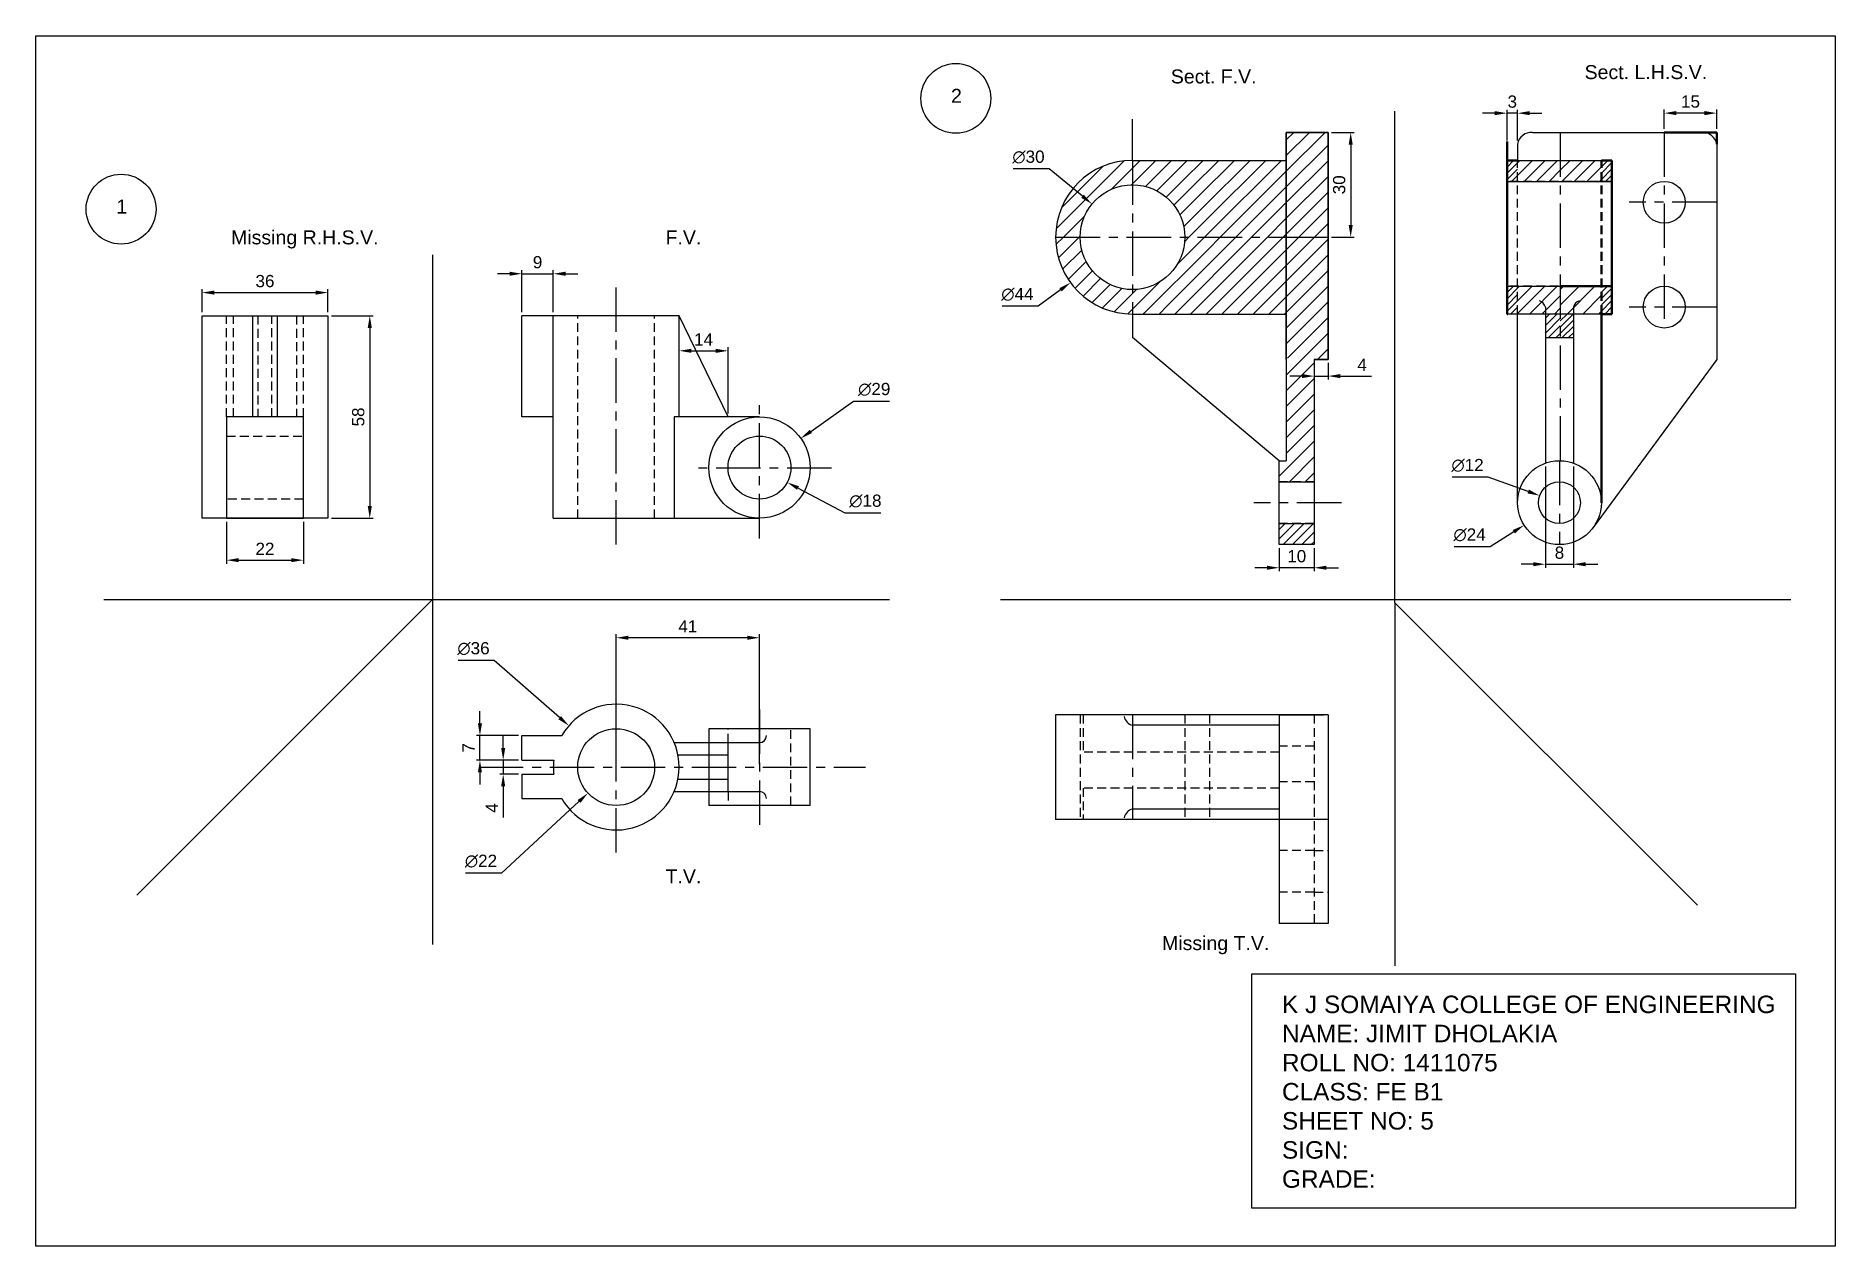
# Model space of a CAD drawing. Header units: millimetres. Extents: x 1404 to 1919, y 1007 to 1354.
import ezdxf

# ---------------------------------------------------------------- set-up
doc = ezdxf.new("R2010")
doc.units = ezdxf.units.MM
doc.header["$LTSCALE"] = 0.4
doc.linetypes.add('CENTER', pattern=[50.8, 31.75, -6.35, 6.35, -6.35])
doc.linetypes.add('HIDDEN', pattern=[9.525, 6.35, -3.175])
for name, color, linetype, lineweight in [('AM_0', 7, 'Continuous', 50), ('AM_5', 3, 'Continuous', 25), ('AM_8', 1, 'Continuous', 25)]:
    doc.layers.add(name, color=color, linetype=linetype, lineweight=lineweight)
doc.styles.get("Standard").update_dxf_attribs({"font": 'ARIAL.TTF'})
doc.dimstyles.new('AM_ISO$0', dxfattribs={"dimtxt": 3.5, "dimasz": 3.5, "dimexe": 1, "dimexo": 1, "dimgap": 1.5, "dimtad": 1, "dimdsep": 46, "dimtxsty": 'Standard', "dimcen": 0, "dimclrd": 256, "dimclre": 256, "dimclrt": 2, "dimadec": 0, "dimazin": 2, "dimtp": 0.1, "dimtm": 0.1, "dimtfac": 0.71, "dimtdec": 3, "dimtmove": 0, "dimatfit": 3, "dimfxl": 1, "dimlwd": -1, "dimlwe": -1, "dimarcsym": 1})
doc.dimstyles.new('AM_ISO$3', dxfattribs={"dimtxt": 3.5, "dimasz": 3.5, "dimexe": 1, "dimexo": 1, "dimgap": 1.5, "dimtad": 1, "dimtoh": 1, "dimdsep": 46, "dimtxsty": 'Standard', "dimcen": 0, "dimclrd": 256, "dimclre": 256, "dimclrt": 2, "dimadec": 0, "dimazin": 2, "dimtp": 0.1, "dimtm": 0.1, "dimtfac": 0.71, "dimtdec": 3, "dimtofl": 0, "dimtmove": 0, "dimatfit": 0, "dimfxl": 1, "dimlwd": -1, "dimlwe": -1, "dimarcsym": 1})
pattern_1 = [(45, (1486.5117, 1043.8935), (-2.245064, 2.245064), [])]
pattern_2 = [(45, (1486.5117, 1043.8935), (-1.796051, 1.796051), [])]
pattern_3 = [(45, (1486.5117, 1043.8935), (-0.8980256, 0.8980256), [])]

# ---------------------------------------------------------------- blocks, each defined once
blk = doc.blocks.new('*D3')
at = {"layer": 'AM_5', "color": 7, "linetype": 'ByBlock', "transparency": 16777216}
for p, q in [((1626.09, 1240.57), (1638.32, 1249.19)), ((1638.32, 1249.19), (1648.64, 1249.19))]:
    blk.add_line(p, q, dxfattribs=at)
at = {"layer": 'AM_5', "color": 7, "transparency": 16777216}
blk.add_solid([(1625.75, 1241.05), (1626.43, 1240.09), (1623.23, 1238.55)], dxfattribs=at)
at = {"layer": 'Defpoints', "color": 0, "transparency": 16777216}
for p in [(1623.23, 1238.55), (1599.53, 1221.84)]:
    blk.add_point(p, dxfattribs=at)
at = {"layer": 'AM_5', "color": 7, "transparency": 16777216, "insert": (1644.23, 1252.58), "char_height": 3.5, "attachment_point": 5}
blk.add_mtext('∅29', dxfattribs=at)
blk = doc.blocks.new('*D4')
at = {"layer": 'AM_5', "color": 7, "linetype": 'ByBlock', "transparency": 16777216}
for p, q in [((1622.42, 1224.33), (1635.78, 1217.23)), ((1635.78, 1217.23), (1646.11, 1217.23))]:
    blk.add_line(p, q, dxfattribs=at)
at = {"layer": 'AM_5', "color": 7, "transparency": 16777216}
blk.add_solid([(1622.69, 1224.84), (1622.15, 1223.81), (1619.33, 1225.97)], dxfattribs=at)
at = {"layer": 'Defpoints', "color": 0, "transparency": 16777216}
for p in [(1603.43, 1234.42), (1619.33, 1225.97)]:
    blk.add_point(p, dxfattribs=at)
at = {"layer": 'AM_5', "color": 7, "transparency": 16777216, "insert": (1641.7, 1220.61), "char_height": 3.5, "attachment_point": 5}
blk.add_mtext('∅18', dxfattribs=at)
blk = doc.blocks.new('*D5')
at = {"layer": 'AM_5', "color": 7, "linetype": 'ByBlock', "transparency": 16777216}
for p, q in [((1535.45, 1174.99), (1525.13, 1174.99)), ((1554.2, 1158.6), (1535.45, 1174.99))]:
    blk.add_line(p, q, dxfattribs=at)
at = {"layer": 'AM_5', "color": 7, "transparency": 16777216}
blk.add_solid([(1554.58, 1159.04), (1553.81, 1158.16), (1556.83, 1156.3)], dxfattribs=at)
at = {"layer": 'Defpoints', "color": 0, "transparency": 16777216}
for p in [(1556.83, 1156.3), (1583.93, 1132.6)]:
    blk.add_point(p, dxfattribs=at)
at = {"layer": 'AM_5', "color": 7, "transparency": 16777216, "insert": (1529.54, 1178.37), "char_height": 3.5, "attachment_point": 5}
blk.add_mtext('∅36', dxfattribs=at)
blk = doc.blocks.new('*D6')
at = {"layer": 'AM_5', "color": 7, "linetype": 'ByBlock', "transparency": 16777216}
for p, q in [((1488.86, 1273.69), (1500.86, 1273.69)), ((1499.86, 1270.19), (1499.86, 1219.19)), ((1488.86, 1215.69), (1500.86, 1215.69))]:
    blk.add_line(p, q, dxfattribs=at)
at = {"layer": 'AM_5', "color": 7, "transparency": 16777216}
for points in [[(1499.27, 1270.19), (1500.44, 1270.19), (1499.86, 1273.69)], [(1499.27, 1219.19), (1500.44, 1219.19), (1499.86, 1215.69)]]:
    blk.add_solid(points, dxfattribs=at)
at = {"layer": 'Defpoints', "color": 0, "transparency": 16777216}
for p in [(1487.86, 1273.69), (1487.86, 1215.69), (1499.86, 1215.69)]:
    blk.add_point(p, dxfattribs=at)
at = {"layer": 'AM_5', "color": 7, "transparency": 16777216, "insert": (1496.57, 1244.69), "char_height": 3.5, "attachment_point": 5, "rotation": 90}
blk.add_mtext('58', dxfattribs=at)
blk = doc.blocks.new('*D7')
at = {"layer": 'AM_5', "color": 7, "linetype": 'ByBlock', "transparency": 16777216}
for p, q in [((1451.86, 1274.69), (1451.86, 1281.3)), ((1455.36, 1280.3), (1484.36, 1280.3)), ((1487.86, 1274.69), (1487.86, 1281.3))]:
    blk.add_line(p, q, dxfattribs=at)
at = {"layer": 'AM_5', "color": 7, "transparency": 16777216}
for points in [[(1455.36, 1280.88), (1455.36, 1279.71), (1451.86, 1280.3)], [(1484.36, 1280.88), (1484.36, 1279.71), (1487.86, 1280.3)]]:
    blk.add_solid(points, dxfattribs=at)
at = {"layer": 'Defpoints', "color": 0, "transparency": 16777216}
for p in [(1487.86, 1280.3), (1451.86, 1273.69), (1487.86, 1273.69)]:
    blk.add_point(p, dxfattribs=at)
at = {"layer": 'AM_5', "color": 7, "transparency": 16777216, "insert": (1469.86, 1283.58), "char_height": 3.5, "attachment_point": 5}
blk.add_mtext('36', dxfattribs=at)
blk = doc.blocks.new('*D8')
at = {"layer": 'AM_5', "color": 7, "linetype": 'ByBlock', "transparency": 16777216}
for p, q in [((1458.86, 1214.69), (1458.86, 1202.69)), ((1480.86, 1214.69), (1480.86, 1202.69)), ((1462.36, 1203.69), (1477.36, 1203.69))]:
    blk.add_line(p, q, dxfattribs=at)
at = {"layer": 'AM_5', "color": 7, "transparency": 16777216}
for points in [[(1462.36, 1204.28), (1462.36, 1203.11), (1458.86, 1203.69)], [(1477.36, 1204.28), (1477.36, 1203.11), (1480.86, 1203.69)]]:
    blk.add_solid(points, dxfattribs=at)
at = {"layer": 'Defpoints', "color": 0, "transparency": 16777216}
for p in [(1458.86, 1215.69), (1480.86, 1215.69), (1480.86, 1203.69)]:
    blk.add_point(p, dxfattribs=at)
at = {"layer": 'AM_5', "color": 7, "transparency": 16777216, "insert": (1469.86, 1206.95), "char_height": 3.5, "attachment_point": 5}
blk.add_mtext('22', dxfattribs=at)
blk = doc.blocks.new('*D9')
at = {"layer": 'AM_5', "color": 7, "linetype": 'ByBlock', "transparency": 16777216}
for p, q in [((1559.73, 1134.6), (1537.58, 1114.12)), ((1537.58, 1114.12), (1527.29, 1114.12))]:
    blk.add_line(p, q, dxfattribs=at)
at = {"layer": 'AM_5', "color": 7, "transparency": 16777216}
blk.add_solid([(1559.34, 1135.03), (1560.13, 1134.18), (1562.3, 1136.98)], dxfattribs=at)
at = {"layer": 'Defpoints', "color": 0, "transparency": 16777216}
for p in [(1578.46, 1151.91), (1562.3, 1136.98)]:
    blk.add_point(p, dxfattribs=at)
at = {"layer": 'AM_5', "color": 7, "transparency": 16777216, "insert": (1531.68, 1117.51), "char_height": 3.5, "attachment_point": 5}
blk.add_mtext('∅22', dxfattribs=at)
blk = doc.blocks.new('*D10')
at = {"layer": 'AM_5', "color": 7, "linetype": 'ByBlock', "transparency": 16777216}
for p, q in [((1539.88, 1285.69), (1536.38, 1285.69)), ((1543.38, 1274.69), (1543.38, 1286.69)), ((1543.38, 1285.69), (1552.38, 1285.69)), ((1552.38, 1274.69), (1552.38, 1286.69)), ((1555.88, 1285.69), (1559.38, 1285.69))]:
    blk.add_line(p, q, dxfattribs=at)
at = {"layer": 'AM_5', "color": 7, "transparency": 16777216}
for points in [[(1539.88, 1286.28), (1539.88, 1285.11), (1543.38, 1285.69)], [(1555.88, 1286.28), (1555.88, 1285.11), (1552.38, 1285.69)]]:
    blk.add_solid(points, dxfattribs=at)
at = {"layer": 'Defpoints', "color": 0, "transparency": 16777216}
for p in [(1552.38, 1285.69), (1543.38, 1273.69), (1552.38, 1273.69)]:
    blk.add_point(p, dxfattribs=at)
at = {"layer": 'AM_5', "color": 7, "transparency": 16777216, "insert": (1547.88, 1288.98), "char_height": 3.5, "attachment_point": 5}
blk.add_mtext('9', dxfattribs=at)
blk = doc.blocks.new('*D11')
at = {"layer": 'AM_5', "color": 7, "linetype": 'ByBlock', "transparency": 16777216}
for p, q in [((1531.38, 1156.95), (1531.38, 1160.45)), ((1542.38, 1153.45), (1530.38, 1153.45)), ((1531.38, 1146.45), (1531.38, 1153.45)), ((1542.38, 1146.45), (1530.38, 1146.45)), ((1531.38, 1142.95), (1531.38, 1139.45))]:
    blk.add_line(p, q, dxfattribs=at)
at = {"layer": 'AM_5', "color": 7, "transparency": 16777216}
for points in [[(1530.8, 1156.95), (1531.96, 1156.95), (1531.38, 1153.45)], [(1530.8, 1142.95), (1531.96, 1142.95), (1531.38, 1146.45)]]:
    blk.add_solid(points, dxfattribs=at)
at = {"layer": 'Defpoints', "color": 0, "transparency": 16777216}
for p in [(1531.38, 1153.45), (1543.38, 1153.45), (1543.38, 1146.45)]:
    blk.add_point(p, dxfattribs=at)
at = {"layer": 'AM_5', "color": 7, "transparency": 16777216, "insert": (1528.13, 1149.95), "char_height": 3.5, "attachment_point": 5, "rotation": 90}
blk.add_mtext('7', dxfattribs=at)
blk = doc.blocks.new('*D12')
at = {"layer": 'AM_5', "color": 7, "linetype": 'ByBlock', "transparency": 16777216}
for p, q in [((1538.04, 1149.95), (1538.04, 1153.45)), ((1542.38, 1146.45), (1537.04, 1146.45)), ((1538.04, 1146.45), (1538.04, 1142.45)), ((1542.38, 1142.45), (1537.04, 1142.45)), ((1538.04, 1138.95), (1538.04, 1130.03))]:
    blk.add_line(p, q, dxfattribs=at)
at = {"layer": 'AM_5', "color": 7, "transparency": 16777216}
for points in [[(1537.45, 1149.95), (1538.62, 1149.95), (1538.04, 1146.45)], [(1537.45, 1138.95), (1538.62, 1138.95), (1538.04, 1142.45)]]:
    blk.add_solid(points, dxfattribs=at)
at = {"layer": 'Defpoints', "color": 0, "transparency": 16777216}
for p in [(1543.38, 1146.45), (1538.04, 1142.45), (1543.38, 1142.45)]:
    blk.add_point(p, dxfattribs=at)
at = {"layer": 'AM_5', "color": 7, "transparency": 16777216, "insert": (1534.79, 1132.74), "char_height": 3.5, "attachment_point": 5, "rotation": 90}
blk.add_mtext('4', dxfattribs=at)
blk = doc.blocks.new('*D13')
at = {"layer": 'AM_5', "color": 7, "linetype": 'ByBlock', "transparency": 16777216}
for p, q in [((1588.38, 1245.69), (1588.38, 1264.63)), ((1591.88, 1263.63), (1598.88, 1263.63)), ((1602.38, 1245.69), (1602.38, 1264.63))]:
    blk.add_line(p, q, dxfattribs=at)
at = {"layer": 'AM_5', "color": 7, "transparency": 16777216}
for points in [[(1591.88, 1264.21), (1591.88, 1263.05), (1588.38, 1263.63)], [(1598.88, 1264.21), (1598.88, 1263.05), (1602.38, 1263.63)]]:
    blk.add_solid(points, dxfattribs=at)
at = {"layer": 'Defpoints', "color": 0, "transparency": 16777216}
for p in [(1602.38, 1263.63), (1588.38, 1244.69), (1602.38, 1244.69)]:
    blk.add_point(p, dxfattribs=at)
at = {"layer": 'AM_5', "color": 7, "transparency": 16777216, "insert": (1595.38, 1266.89), "char_height": 3.5, "attachment_point": 5}
blk.add_mtext('14', dxfattribs=at)
blk = doc.blocks.new('*D14')
at = {"layer": 'AM_5', "color": 7, "linetype": 'ByBlock', "transparency": 16777216}
for p, q in [((1570.38, 1145.28), (1570.38, 1182.48)), ((1607.88, 1181.48), (1573.88, 1181.48)), ((1611.38, 1145.28), (1611.38, 1182.48))]:
    blk.add_line(p, q, dxfattribs=at)
at = {"layer": 'AM_5', "color": 7, "transparency": 16777216}
for points in [[(1573.88, 1182.07), (1573.88, 1180.9), (1570.38, 1181.48)], [(1607.88, 1182.07), (1607.88, 1180.9), (1611.38, 1181.48)]]:
    blk.add_solid(points, dxfattribs=at)
at = {"layer": 'Defpoints', "color": 0, "transparency": 16777216}
for p in [(1570.38, 1181.48), (1570.38, 1144.28), (1611.38, 1144.28)]:
    blk.add_point(p, dxfattribs=at)
at = {"layer": 'AM_5', "color": 7, "transparency": 16777216, "insert": (1590.88, 1184.74), "char_height": 3.5, "attachment_point": 5}
blk.add_mtext('41', dxfattribs=at)
blk = doc.blocks.new('*D28')
at = {"layer": 'AM_5', "color": 7, "linetype": 'ByBlock', "transparency": 16777216}
for p, q in [((1694.28, 1315.72), (1683.97, 1315.72)), ((1703.84, 1307.88), (1694.28, 1315.72))]:
    blk.add_line(p, q, dxfattribs=at)
at = {"layer": 'AM_5', "color": 7, "transparency": 16777216}
blk.add_solid([(1704.21, 1308.33), (1703.47, 1307.43), (1706.54, 1305.66)], dxfattribs=at)
at = {"layer": 'Defpoints', "color": 0, "transparency": 16777216}
for p in [(1706.54, 1305.66), (1729.75, 1286.65)]:
    blk.add_point(p, dxfattribs=at)
at = {"layer": 'AM_5', "color": 7, "transparency": 16777216, "insert": (1688.37, 1319.1), "char_height": 3.5, "attachment_point": 5}
blk.add_mtext('∅30', dxfattribs=at)
blk = doc.blocks.new('*D29')
at = {"layer": 'AM_5', "color": 7, "linetype": 'ByBlock', "transparency": 16777216}
for p, q in [((1697.56, 1281.11), (1691.12, 1276.4)), ((1691.12, 1276.4), (1680.81, 1276.4))]:
    blk.add_line(p, q, dxfattribs=at)
at = {"layer": 'AM_5', "color": 7, "transparency": 16777216}
blk.add_solid([(1697.21, 1281.58), (1697.9, 1280.64), (1700.38, 1283.17)], dxfattribs=at)
at = {"layer": 'Defpoints', "color": 0, "transparency": 16777216}
for p in [(1735.91, 1309.14), (1700.38, 1283.17)]:
    blk.add_point(p, dxfattribs=at)
at = {"layer": 'AM_5', "color": 7, "transparency": 16777216, "insert": (1685.21, 1279.79), "char_height": 3.5, "attachment_point": 5}
blk.add_mtext('∅44', dxfattribs=at)
blk = doc.blocks.new('*D30')
at = {"layer": 'AM_5', "color": 7, "linetype": 'ByBlock', "transparency": 16777216}
for p, q in [((1775.14, 1326.16), (1781.59, 1326.16)), ((1780.59, 1322.66), (1780.59, 1299.66)), ((1775.14, 1296.16), (1781.59, 1296.16))]:
    blk.add_line(p, q, dxfattribs=at)
at = {"layer": 'AM_5', "color": 7, "transparency": 16777216}
for points in [[(1780, 1322.66), (1781.17, 1322.66), (1780.59, 1326.16)], [(1780, 1299.66), (1781.17, 1299.66), (1780.59, 1296.16)]]:
    blk.add_solid(points, dxfattribs=at)
at = {"layer": 'Defpoints', "color": 0, "transparency": 16777216}
for p in [(1774.14, 1326.16), (1774.14, 1296.16), (1780.59, 1296.16)]:
    blk.add_point(p, dxfattribs=at)
at = {"layer": 'AM_5', "color": 7, "transparency": 16777216, "insert": (1777.3, 1311.16), "char_height": 3.5, "attachment_point": 5, "rotation": 90}
blk.add_mtext('30', dxfattribs=at)
blk = doc.blocks.new('*D31')
at = {"layer": 'AM_5', "color": 7, "linetype": 'ByBlock', "transparency": 16777216}
for p, q in [((1766.64, 1256.39), (1763.14, 1256.39)), ((1770.14, 1260.16), (1770.14, 1255.39)), ((1770.14, 1256.39), (1774.14, 1256.39)), ((1774.14, 1260.16), (1774.14, 1255.39)), ((1777.64, 1256.39), (1786.57, 1256.39))]:
    blk.add_line(p, q, dxfattribs=at)
at = {"layer": 'AM_5', "color": 7, "transparency": 16777216}
for points in [[(1766.64, 1256.98), (1766.64, 1255.81), (1770.14, 1256.39)], [(1777.64, 1256.98), (1777.64, 1255.81), (1774.14, 1256.39)]]:
    blk.add_solid(points, dxfattribs=at)
at = {"layer": 'Defpoints', "color": 0, "transparency": 16777216}
for p in [(1770.14, 1261.16), (1770.14, 1256.39), (1774.14, 1261.16)]:
    blk.add_point(p, dxfattribs=at)
at = {"layer": 'AM_5', "color": 7, "transparency": 16777216, "insert": (1783.85, 1259.64), "char_height": 3.5, "attachment_point": 5}
blk.add_mtext('4', dxfattribs=at)
blk = doc.blocks.new('*D32')
at = {"layer": 'AM_5', "color": 7, "linetype": 'ByBlock', "transparency": 16777216}
for p, q in [((1760.14, 1207.16), (1760.14, 1200.52)), ((1770.14, 1207.16), (1770.14, 1200.52)), ((1756.64, 1201.52), (1753.14, 1201.52)), ((1770.14, 1201.52), (1760.14, 1201.52)), ((1773.64, 1201.52), (1777.14, 1201.52))]:
    blk.add_line(p, q, dxfattribs=at)
at = {"layer": 'AM_5', "color": 7, "transparency": 16777216}
for points in [[(1756.64, 1202.11), (1756.64, 1200.94), (1760.14, 1201.52)], [(1773.64, 1202.11), (1773.64, 1200.94), (1770.14, 1201.52)]]:
    blk.add_solid(points, dxfattribs=at)
at = {"layer": 'Defpoints', "color": 0, "transparency": 16777216}
for p in [(1760.14, 1208.16), (1770.14, 1208.16), (1760.14, 1201.52)]:
    blk.add_point(p, dxfattribs=at)
at = {"layer": 'AM_5', "color": 7, "transparency": 16777216, "insert": (1765.14, 1204.81), "char_height": 3.5, "attachment_point": 5}
blk.add_mtext('10', dxfattribs=at)
blk = doc.blocks.new('*D33')
at = {"layer": 'AM_5', "color": 7, "linetype": 'ByBlock', "transparency": 16777216}
for p, q in [((1827.25, 1211.83), (1820.52, 1207.54)), ((1820.52, 1207.54), (1810.21, 1207.54))]:
    blk.add_line(p, q, dxfattribs=at)
at = {"layer": 'AM_5', "color": 7, "transparency": 16777216}
blk.add_solid([(1826.94, 1212.32), (1827.57, 1211.34), (1830.21, 1213.71)], dxfattribs=at)
at = {"layer": 'Defpoints', "color": 0, "transparency": 16777216}
for p in [(1850.45, 1226.6), (1830.21, 1213.71)]:
    blk.add_point(p, dxfattribs=at)
at = {"layer": 'AM_5', "color": 7, "transparency": 16777216, "insert": (1814.61, 1210.93), "char_height": 3.5, "attachment_point": 5}
blk.add_mtext('∅24', dxfattribs=at)
blk = doc.blocks.new('*D34')
at = {"layer": 'AM_5', "color": 7, "linetype": 'ByBlock', "transparency": 16777216}
for p, q in [((1819.92, 1227.44), (1809.64, 1227.44)), ((1831.38, 1223.35), (1819.92, 1227.44))]:
    blk.add_line(p, q, dxfattribs=at)
at = {"layer": 'AM_5', "color": 7, "transparency": 16777216}
blk.add_solid([(1831.58, 1223.9), (1831.18, 1222.8), (1834.68, 1222.17)], dxfattribs=at)
at = {"layer": 'Defpoints', "color": 0, "transparency": 16777216}
for p in [(1834.68, 1222.17), (1845.98, 1218.14)]:
    blk.add_point(p, dxfattribs=at)
at = {"layer": 'AM_5', "color": 7, "transparency": 16777216, "insert": (1814.03, 1230.82), "char_height": 3.5, "attachment_point": 5}
blk.add_mtext('∅12', dxfattribs=at)
blk = doc.blocks.new('*D25')
at = {"layer": 'AM_5', "color": 7, "linetype": 'ByBlock', "transparency": 16777216}
for p, q in [((1821.83, 1331.67), (1818.33, 1331.67)), ((1825.33, 1323.81), (1825.33, 1332.67)), ((1828.33, 1331.67), (1825.33, 1331.67)), ((1828.33, 1323.81), (1828.33, 1332.67)), ((1831.83, 1331.67), (1835.33, 1331.67))]:
    blk.add_line(p, q, dxfattribs=at)
at = {"layer": 'AM_5', "color": 7, "transparency": 16777216}
for points in [[(1821.83, 1332.26), (1821.83, 1331.09), (1825.33, 1331.67)], [(1831.83, 1332.26), (1831.83, 1331.09), (1828.33, 1331.67)]]:
    blk.add_solid(points, dxfattribs=at)
at = {"layer": 'Defpoints', "color": 0, "transparency": 16777216}
for p in [(1825.33, 1331.67), (1825.33, 1322.81), (1828.33, 1322.81)]:
    blk.add_point(p, dxfattribs=at)
at = {"layer": 'AM_5', "color": 7, "transparency": 16777216, "insert": (1826.83, 1334.96), "char_height": 3.5, "attachment_point": 5}
blk.add_mtext('3', dxfattribs=at)
blk = doc.blocks.new('*D27')
at = {"layer": 'AM_5', "color": 7, "linetype": 'ByBlock', "transparency": 16777216}
for p, q in [((1870.33, 1327.16), (1870.33, 1332.69)), ((1881.83, 1331.69), (1873.83, 1331.69)), ((1885.33, 1327.16), (1885.33, 1332.69))]:
    blk.add_line(p, q, dxfattribs=at)
at = {"layer": 'AM_5', "color": 7, "transparency": 16777216}
for points in [[(1873.83, 1332.28), (1873.83, 1331.11), (1870.33, 1331.69)], [(1881.83, 1332.28), (1881.83, 1331.11), (1885.33, 1331.69)]]:
    blk.add_solid(points, dxfattribs=at)
at = {"layer": 'Defpoints', "color": 0, "transparency": 16777216}
for p in [(1870.33, 1331.69), (1870.33, 1326.16), (1885.33, 1326.16)]:
    blk.add_point(p, dxfattribs=at)
at = {"layer": 'AM_5', "color": 7, "transparency": 16777216, "insert": (1877.83, 1334.98), "char_height": 3.5, "attachment_point": 5}
blk.add_mtext('15', dxfattribs=at)
blk = doc.blocks.new('*D35')
at = {"layer": 'AM_5', "color": 7, "linetype": 'ByBlock', "transparency": 16777216}
for p, q in [((1836.33, 1230.47), (1836.33, 1201.53)), ((1844.33, 1230.47), (1844.33, 1201.53)), ((1832.83, 1202.53), (1829.33, 1202.53)), ((1836.33, 1202.53), (1844.33, 1202.53)), ((1847.83, 1202.53), (1851.33, 1202.53))]:
    blk.add_line(p, q, dxfattribs=at)
at = {"layer": 'AM_5', "color": 7, "transparency": 16777216}
for points in [[(1832.83, 1203.12), (1832.83, 1201.95), (1836.33, 1202.53)], [(1847.83, 1203.12), (1847.83, 1201.95), (1844.33, 1202.53)]]:
    blk.add_solid(points, dxfattribs=at)
at = {"layer": 'Defpoints', "color": 0, "transparency": 16777216}
for p in [(1836.33, 1231.47), (1844.33, 1231.47), (1844.33, 1202.53)]:
    blk.add_point(p, dxfattribs=at)
at = {"layer": 'AM_5', "color": 7, "transparency": 16777216, "insert": (1840.33, 1205.82), "char_height": 3.5, "attachment_point": 5}
blk.add_mtext('8', dxfattribs=at)

msp = doc.modelspace()

# ---------------------------------------------------------------- hatches: boundary and pattern name
at = {"layer": 'AM_8'}
h = msp.add_hatch(dxfattribs=at)
h.set_pattern_fill('ANSI31', style=0)
h.set_pattern_definition(pattern_1)
h.paths.add_polyline_path([(1762.144, 1326.155), (1762.144, 1296.155), (1774.144, 1296.155), (1774.144, 1326.155)])
h = msp.add_hatch(dxfattribs=at)
h.set_pattern_fill('ANSI31', style=0)
h.set_pattern_definition(pattern_1)
edge = h.paths.add_edge_path()
edge.add_arc((1718.144, 1296.155), 22, 90, 180)
edge.add_line((1696.144, 1296.155), (1703.144, 1296.155))
edge.add_arc((1718.144, 1296.155), 15, 90, 180, ccw=False)
edge.add_line((1718.144, 1311.155), (1718.144, 1318.155))
h = msp.add_hatch(dxfattribs=at)
h.set_pattern_fill('ANSI31', style=0)
h.set_pattern_definition(pattern_1)
edge = h.paths.add_edge_path()
edge.add_line((1762.144, 1318.155), (1718.144, 1318.155))
edge.add_arc((1718.144, 1296.155), 22, 0, 90, ccw=False)
edge.add_line((1740.144, 1296.155), (1762.144, 1296.155))
edge.add_line((1762.144, 1296.155), (1762.144, 1318.155))
h = msp.add_hatch(dxfattribs=at)
h.set_pattern_fill('ANSI31', style=0)
h.set_pattern_definition(pattern_1)
edge = h.paths.add_edge_path()
edge.add_arc((1718.144, 1296.155), 22, 0, 90)
edge.add_line((1718.144, 1318.155), (1718.144, 1311.155))
edge.add_arc((1718.144, 1296.155), 15, 0, 90, ccw=False)
edge.add_line((1733.144, 1296.155), (1740.144, 1296.155))
h = msp.add_hatch(dxfattribs=at)
h.set_pattern_fill('ANSI31', scale=0.4, style=0)
h.set_pattern_definition(pattern_3)
h.paths.add_polyline_path([(1825.328, 1318.155), (1825.328, 1312.155), (1828.328, 1312.155), (1828.328, 1318.155)])
h = msp.add_hatch(dxfattribs=at)
h.set_pattern_fill('ANSI31', scale=0.8, style=0)
h.set_pattern_definition(pattern_2)
h.paths.add_polyline_path([(1828.328, 1318.155), (1828.328, 1312.155), (1840.556, 1312.155), (1840.556, 1318.155)])
h = msp.add_hatch(dxfattribs=at)
h.set_pattern_fill('ANSI31', scale=0.8, style=0)
h.set_pattern_definition(pattern_2)
h.paths.add_polyline_path([(1852.328, 1318.155), (1840.556, 1318.155), (1840.556, 1312.155), (1852.328, 1312.155)])
h = msp.add_hatch(dxfattribs=at)
h.set_pattern_fill('ANSI31', scale=0.4, style=0)
h.set_pattern_definition(pattern_3)
h.paths.add_polyline_path([(1855.328, 1312.155), (1855.328, 1318.155), (1852.328, 1318.155), (1852.328, 1312.155)])
h = msp.add_hatch(dxfattribs=at)
h.set_pattern_fill('ANSI31', style=0)
h.set_pattern_definition(pattern_1)
edge = h.paths.add_edge_path()
edge.add_arc((1718.144, 1296.155), 22, 180, 270)
edge.add_line((1718.144, 1274.155), (1718.144, 1281.155))
edge.add_arc((1718.144, 1296.155), 15, 180, 270, ccw=False)
edge.add_line((1703.144, 1296.155), (1696.144, 1296.155))
h = msp.add_hatch(dxfattribs=at)
h.set_pattern_fill('ANSI31', style=0)
h.set_pattern_definition(pattern_1)
edge = h.paths.add_edge_path()
edge.add_line((1762.144, 1296.155), (1740.144, 1296.155))
edge.add_arc((1718.144, 1296.155), 22, -90, 0, ccw=False)
edge.add_line((1718.144, 1274.155), (1762.144, 1274.155))
edge.add_line((1762.144, 1274.155), (1762.144, 1296.155))
h = msp.add_hatch(dxfattribs=at)
h.set_pattern_fill('ANSI31', style=0)
h.set_pattern_definition(pattern_1)
edge = h.paths.add_edge_path()
edge.add_arc((1718.144, 1296.155), 15, -90, 0, ccw=False)
edge.add_line((1718.144, 1281.155), (1718.144, 1274.155))
edge.add_arc((1718.144, 1296.155), 22, 270, 360)
edge.add_line((1740.144, 1296.155), (1733.144, 1296.155))
h = msp.add_hatch(dxfattribs=at)
h.set_pattern_fill('ANSI31', style=0)
h.set_pattern_definition(pattern_1)
h.paths.add_polyline_path([(1770.144, 1261.155), (1770.144, 1226.155), (1760.144, 1226.155), (1760.144, 1232.155), (1762.144, 1232.155), (1762.144, 1257.059), (1762.519, 1257.059), (1762.519, 1262.309), (1762.144, 1262.309), (1762.144, 1296.155), (1774.144, 1296.155), (1774.144, 1261.155)])
h = msp.add_hatch(dxfattribs=at)
h.set_pattern_fill('ANSI31', scale=0.4, style=0)
h.set_pattern_definition(pattern_3)
h.paths.add_polyline_path([(1825.328, 1282.155), (1825.328, 1274.155), (1825.556, 1274.155), (1828.328, 1274.155), (1828.328, 1282.155)])
h = msp.add_hatch(dxfattribs=at)
h.set_pattern_fill('ANSI31', scale=0.8, style=0)
h.set_pattern_definition(pattern_2)
h.paths.add_polyline_path([(1836.328, 1274.155), (1840.556, 1274.155), (1840.556, 1282.155), (1828.328, 1282.155), (1828.328, 1274.155)])
h = msp.add_hatch(dxfattribs=at)
h.set_pattern_fill('ANSI31', style=0)
h.set_pattern_definition(pattern_1)
h.paths.add_polyline_path([(1852.328, 1274.155), (1852.295, 1282.155), (1840.556, 1282.155), (1840.556, 1274.155)])
h = msp.add_hatch(dxfattribs=at)
h.set_pattern_fill('ANSI31', scale=0.4, style=0)
h.set_pattern_definition(pattern_3)
h.paths.add_polyline_path([(1852.328, 1282.155), (1852.328, 1274.155), (1855.328, 1274.155), (1855.328, 1282.155)])
h = msp.add_hatch(dxfattribs=at)
h.set_pattern_fill('ANSI31', scale=0.48, style=0)
h.set_pattern_definition([(45, (1486.5117, 1043.8935), (-1.077631, 1.077631), [])])
h.paths.add_polyline_path([(1836.328, 1274.155), (1836.328, 1267.426), (1840.556, 1267.426), (1840.556, 1274.155)])
h = msp.add_hatch(dxfattribs=at)
h.set_pattern_fill('ANSI31', scale=0.4, style=0)
h.set_pattern_definition(pattern_3)
h.paths.add_polyline_path([(1844.328, 1267.426), (1844.328, 1274.155), (1840.556, 1274.155), (1840.556, 1267.426)])
h = msp.add_hatch(dxfattribs=at)
h.set_pattern_fill('ANSI31', scale=0.6, style=0)
h.set_pattern_definition([(45, (1486.5117, 1043.8935), (-1.347038, 1.347038), [])])
h.paths.add_polyline_path([(1760.144, 1208.155), (1770.144, 1208.155), (1770.144, 1214.155), (1760.144, 1214.155)])

# ---------------------------------------------------------------- linework, layer by layer
at = {"linetype": 'CENTER'}
for p, q in [((1718.144, 1318.155), (1718.144, 1329.992)), ((1840.556, 1326.155), (1840.556, 1232.155)), ((1870.328, 1326.155), (1870.328, 1270.155)), ((1718.144, 1318.155), (1718.144, 1274.155)), ((1885.328, 1306.155), (1860.238, 1306.155)), ((1696.144, 1296.155), (1762.144, 1296.155)), ((1762.144, 1296.155), (1774.144, 1296.155)), ((1570.381, 1208.141), (1570.381, 1283.028)), ((1718.144, 1274.155), (1718.144, 1267.426)), ((1885.328, 1276.155), (1860.238, 1276.155)), ((1611.381, 1209.942), (1611.381, 1250.068)), ((1840.328, 1232.155), (1840.328, 1208.155)), ((1632.011, 1230.005), (1593.673, 1230.005)), ((1777.912, 1220.155), (1752.908, 1220.155)), ((1570.381, 1119.988), (1570.381, 1169.484)), ((1611.381, 1160.92), (1611.381, 1127.645)), ((1696.144, 1159.448), (1696.144, 1129.467)), ((1718.144, 1159.448), (1718.144, 1129.467)), ((1760.144, 1159.448), (1774.144, 1159.448)), ((1774.144, 1159.448), (1774.144, 1099.66)), ((1531.095, 1144.447), (1641.744, 1144.447))]:
    msp.add_line(p, q, dxfattribs=at)
at = {"color": 6}
for p, q in [((1793.257, 1191.519), (1793.257, 1332.284)), ((1517.802, 1291.153), (1517.802, 1093.625)), ((1423.708, 1192.393), (1648.571, 1192.393)), ((1517.802, 1192.393), (1433.167, 1107.758)), ((1680.331, 1192.393), (1906.512, 1192.393)), ((1793.257, 1191.519), (1793.257, 1087.555)), ((1793.257, 1191.519), (1879.829, 1104.947))]:
    msp.add_line(p, q, dxfattribs=at)
for p, q in [((1774.144, 1326.155), (1762.144, 1326.155)), ((1762.144, 1326.155), (1762.144, 1296.155)), ((1762.144, 1326.155), (1774.144, 1326.155)), ((1762.144, 1261.155), (1762.144, 1326.155)), ((1774.144, 1261.155), (1774.144, 1326.155)), ((1774.144, 1326.155), (1774.144, 1261.155)), ((1832.598, 1326.155), (1855.328, 1326.155)), ((1855.328, 1326.155), (1881.393, 1326.155)), ((1718.144, 1318.155), (1762.144, 1318.155)), ((1825.556, 1318.155), (1855.328, 1318.155)), ((1828.328, 1322.806), (1828.328, 1319.29)), ((1828.328, 1319.277), (1828.328, 1318.155)), ((1885.328, 1322.793), (1885.328, 1261.155)), ((1885.328, 1322.793), (1885.328, 1306.155)), ((1825.328, 1312.155), (1855.328, 1312.155)), ((1762.144, 1296.155), (1762.144, 1261.155)), ((1825.328, 1282.155), (1855.328, 1282.155)), ((1451.856, 1273.694), (1487.856, 1273.694)), ((1451.856, 1215.694), (1451.856, 1273.694)), ((1460.856, 1273.694), (1467.856, 1273.694)), ((1466.356, 1244.694), (1466.356, 1273.694)), ((1471.856, 1273.694), (1478.856, 1273.694)), ((1473.356, 1273.694), (1473.356, 1244.694)), ((1487.856, 1273.694), (1487.856, 1215.694)), ((1552.381, 1273.694), (1543.381, 1273.694)), ((1543.381, 1244.694), (1543.381, 1273.694)), ((1552.381, 1244.694), (1552.381, 1273.694)), ((1588.381, 1273.694), (1552.381, 1273.694)), ((1588.381, 1244.694), (1588.381, 1273.694)), ((1602.381, 1244.694), (1588.381, 1273.694)), ((1718.144, 1274.155), (1762.144, 1274.155)), ((1836.328, 1274.155), (1825.556, 1274.155)), ((1828.328, 1220.155), (1828.328, 1274.155)), ((1836.328, 1276.155), (1836.328, 1231.386)), ((1844.328, 1274.155), (1836.328, 1274.155)), ((1844.328, 1276.155), (1844.328, 1231.386)), ((1855.328, 1274.155), (1844.328, 1274.155)), ((1760.144, 1232.155), (1718.144, 1267.426)), ((1836.328, 1267.426), (1844.328, 1267.426)), ((1762.144, 1261.155), (1762.144, 1232.155)), ((1770.144, 1261.155), (1774.144, 1261.155)), ((1774.144, 1261.155), (1770.144, 1261.155)), ((1770.144, 1261.155), (1770.144, 1208.155)), ((1774.144, 1261.155), (1770.144, 1261.155)), ((1885.328, 1261.155), (1850, 1213.052)), ((1480.856, 1244.694), (1458.856, 1244.694)), ((1458.856, 1244.694), (1458.856, 1215.694)), ((1480.856, 1215.694), (1480.856, 1244.694)), ((1552.381, 1244.694), (1543.381, 1244.694)), ((1552.381, 1215.694), (1552.381, 1244.694)), ((1611.381, 1244.694), (1586.964, 1244.694)), ((1586.964, 1244.694), (1586.964, 1215.694)), ((1760.144, 1208.155), (1760.144, 1232.155)), ((1760.144, 1232.155), (1762.144, 1232.155)), ((1760.144, 1226.155), (1770.144, 1226.155)), ((1487.856, 1215.694), (1451.856, 1215.694)), ((1458.856, 1215.694), (1480.856, 1215.694)), ((1552.381, 1215.694), (1588.381, 1215.694)), ((1588.381, 1215.694), (1611.381, 1215.694)), ((1760.144, 1214.155), (1770.144, 1214.155)), ((1770.144, 1208.155), (1760.144, 1208.155)), ((1774.144, 1159.448), (1696.144, 1159.448)), ((1696.144, 1159.448), (1696.144, 1129.467)), ((1760.144, 1159.448), (1760.144, 1099.66)), ((1774.144, 1159.448), (1774.144, 1099.66)), ((1543.381, 1146.447), (1543.381, 1153.447)), ((1543.381, 1153.447), (1554.793, 1153.447)), ((1625.881, 1155.447), (1596.881, 1155.447)), ((1596.881, 1155.447), (1596.881, 1133.447)), ((1625.881, 1133.447), (1625.881, 1155.447)), ((1760.144, 1156.448), (1718.144, 1156.448)), ((1586.964, 1151.447), (1611.381, 1151.447)), ((1602.381, 1137.447), (1602.381, 1151.447)), ((1543.381, 1146.447), (1552.493, 1146.447)), ((1588.038, 1147.947), (1602.381, 1147.947)), ((1543.381, 1142.447), (1543.381, 1135.447)), ((1543.381, 1142.447), (1552.493, 1142.447)), ((1588.038, 1140.947), (1602.381, 1140.947)), ((1543.381, 1135.447), (1554.793, 1135.447)), ((1586.964, 1137.447), (1611.381, 1137.447)), ((1625.881, 1133.447), (1596.881, 1133.447)), ((1774.144, 1129.467), (1696.144, 1129.467)), ((1760.144, 1132.437), (1718.144, 1132.437)), ((1774.144, 1099.66), (1760.144, 1099.66))]:
    msp.add_line(p, q)
at = {"linetype": 'HIDDEN'}
for p, q in [((1832.598, 1326.155), (1881.393, 1326.155)), ((1832.598, 1326.155), (1881.393, 1326.155)), ((1828.328, 1274.155), (1828.328, 1318.155)), ((1855.328, 1312.155), (1825.556, 1312.155)), ((1855.328, 1282.155), (1825.556, 1282.155)), ((1458.856, 1244.694), (1458.856, 1273.694)), ((1460.856, 1244.694), (1460.856, 1273.694)), ((1467.856, 1273.694), (1467.856, 1244.694)), ((1471.856, 1244.694), (1471.856, 1273.694)), ((1478.856, 1273.694), (1478.856, 1244.694)), ((1480.856, 1244.694), (1480.856, 1273.694)), ((1559.381, 1215.694), (1559.381, 1273.694)), ((1581.381, 1215.694), (1581.381, 1273.694)), ((1836.328, 1267.426), (1844.328, 1267.426)), ((1467.856, 1244.694), (1460.856, 1244.694)), ((1478.856, 1244.694), (1471.856, 1244.694)), ((1458.856, 1239.194), (1480.856, 1239.194)), ((1770.144, 1226.155), (1760.144, 1226.155)), ((1480.856, 1221.194), (1458.856, 1221.194)), ((1770.144, 1214.155), (1760.144, 1214.155)), ((1703.144, 1159.448), (1703.144, 1129.467)), ((1703.996, 1159.448), (1703.996, 1148.675)), ((1733.144, 1159.448), (1733.144, 1129.467)), ((1740.144, 1159.448), (1740.144, 1129.467)), ((1770.144, 1159.448), (1770.144, 1099.66)), ((1602.381, 1151.447), (1602.381, 1155.447)), ((1620.381, 1133.447), (1620.381, 1155.447)), ((1760.144, 1148.675), (1703.996, 1148.675)), ((1770.144, 1150.448), (1760.144, 1150.448)), ((1760.144, 1138.448), (1703.996, 1138.448)), ((1703.996, 1138.448), (1703.996, 1129.467)), ((1770.144, 1140.22), (1760.144, 1140.22)), ((1602.381, 1137.447), (1602.381, 1133.447)), ((1770.144, 1120.525), (1760.144, 1120.525)), ((1770.144, 1120.525), (1774.144, 1120.525)), ((1770.144, 1108.602), (1760.144, 1108.602)), ((1770.144, 1108.602), (1774.144, 1108.602))]:
    msp.add_line(p, q, dxfattribs=at)
for points in [[(1404.325, 1353.775), (1919.198, 1353.775), (1919.198, 1007.323), (1404.325, 1007.323)], [(1752.324, 1085.264), (1907.904, 1085.264), (1907.904, 1018.199), (1752.324, 1018.199)]]:
    msp.add_lwpolyline(points, close=True)
for centre, radius in [((1667.569, 1335.902), 10), ((1428.683, 1304.2), 10), ((1718.144, 1296.155), 15), ((1870.328, 1306.155), 6), ((1870.328, 1276.155), 6), ((1611.381, 1230.194), 14.5), ((1611.381, 1230.194), 9), ((1840.328, 1220.155), 12), ((1840.328, 1220.155), 6), ((1570.381, 1144.447), 11)]:
    msp.add_circle(centre, radius)
for centre, radius, start, end in [((1832.273, 1322.173), 3.995, 85.32754, 170.88547), ((1881.383, 1322.16), 3.995, 9.11453, 90.13523), ((1718.144, 1296.155), 22, 90, 270), ((1833.695, 1275.387), 2.743, 16.26954, 69.37749), ((1846.961, 1275.387), 2.743, 110.62251, 163.73046), ((1570.381, 1144.447), 18, 210, 150), ((1718.81, 1159.433), 3.059, 189.03992, 257.43432), ((1611.381, 1153.447), 2, 270, 0), ((1570.381, 1144.447), 18, 173.62063, 186.37937), ((1611.381, 1135.447), 2, 0, 90), ((1718.81, 1129.452), 3.059, 102.56568, 170.96008)]:
    msp.add_arc(centre, radius, start, end)
at = {"layer": 'AM_0'}
for p, q in [((1825.328, 1318.155), (1825.328, 1323.531)), ((1885.328, 1326.155), (1870.328, 1326.155)), ((1881.393, 1326.155), (1885.328, 1326.155)), ((1885.328, 1322.793), (1885.328, 1326.155)), ((1828.328, 1318.155), (1825.328, 1318.155)), ((1825.328, 1318.155), (1825.328, 1274.155)), ((1828.328, 1319.29), (1828.328, 1319.277)), ((1852.328, 1318.155), (1855.328, 1318.155)), ((1855.328, 1318.155), (1855.328, 1274.155)), ((1840.556, 1282.155), (1852.295, 1282.155)), ((1852.295, 1282.155), (1855.328, 1282.155)), ((1825.556, 1274.155), (1825.328, 1274.155)), ((1855.328, 1274.155), (1852.328, 1274.155)), ((1852.328, 1220.155), (1852.328, 1274.155))]:
    msp.add_line(p, q, dxfattribs=at)
at = {"layer": 'AM_0', "linetype": 'HIDDEN'}
msp.add_line((1852.328, 1274.155), (1852.328, 1318.155), dxfattribs=at)

# ---------------------------------------------------------------- texts
at = {"attachment_point": 1}
for s, width, insert, char_height in [('Sect. F.V.', 24.37881, (1729.107, 1344.178), 4), ('Sect. L.H.S.V.', 40.78665, (1847.527, 1345.423), 4), ('2', 20.54256, (1666.199, 1338.638), 4), ('1', 20.54256, (1427.313, 1306.936), 4), ('Missing R.H.S.V.', 46.76206, (1460.144, 1298.112), 4), ('F.V.', 24.37881, (1584.51, 1298.112), 4), ('T.V.', 24.37881, (1584.51, 1115.173), 4), ('Missing T.V.', 33.63762, (1726.58, 1096.054), 4), ('K J SOMAIYA COLLEGE OF ENGINEERING\\PNAME: JIMIT DHOLAKIA\\PROLL NO: 1411075\\PCLASS: FE B1\\PSHEET NO: 5\\PSIGN:\\PGRADE:', 182.79936, (1760.918, 1079.018), 5)]:
    msp.add_mtext_dynamic_manual_height_columns(s, width=width, gutter_width=12.5, heights=[0], dxfattribs=dict(at, insert=insert, char_height=char_height))

# ---------------------------------------------------------------- dimensions: what is measured, and where the dimension line sits
at = {"layer": 'AM_5', "color": 7}
for base, p1, p2, picture, middle in [((1825.328, 1331.672), (1828.328, 1322.806), (1825.328, 1322.806), '*D25', (1826.828, 1331.672)), ((1870.328, 1331.694), (1885.328, 1326.155), (1870.328, 1326.155), '*D27', (1877.828, 1331.694)), ((1770.144, 1256.393), (1774.144, 1261.155), (1770.144, 1261.155), '*D31', (1783.855, 1256.393))]:
    dim = msp.add_linear_dim(base=base, p1=p1, p2=p2, angle=180, dimstyle='AM_ISO$0', override={"dimclrd": 7, "dimclre": 7, "dimclrt": 7}, dxfattribs=at)
    dim.commit()
    dim.dimension.update_dxf_attribs({"geometry": picture, "text_midpoint": middle, "dimtype": 161})
for p1, p2, distance, picture, middle in [((1774.144, 1326.155), (1774.144, 1296.155), 6.444, '*D30', (1777.3, 1311.155)), ((1543.381, 1273.694), (1552.381, 1273.694), 12, '*D10', (1547.881, 1288.981)), ((1451.856, 1273.694), (1487.856, 1273.694), 6.602, '*D7', (1469.856, 1283.585)), ((1487.856, 1273.694), (1487.856, 1215.694), 12, '*D6', (1496.569, 1244.694)), ((1588.381, 1244.694), (1602.381, 1244.694), 18.937, '*D13', (1595.381, 1266.889)), ((1458.856, 1215.694), (1480.856, 1215.694), -12, '*D8', (1469.856, 1206.952)), ((1770.144, 1208.155), (1760.144, 1208.155), 6.632, '*D32', (1765.144, 1204.811)), ((1543.381, 1146.447), (1543.381, 1153.447), 12, '*D11', (1528.131, 1149.947)), ((1543.381, 1146.447), (1543.381, 1142.447), -5.345, '*D12', (1534.786, 1132.737))]:
    dim = msp.add_aligned_dim(p1=p1, p2=p2, distance=distance, dimstyle='AM_ISO$0', override={"dimclrd": 7, "dimclre": 7, "dimclrt": 7}, dxfattribs=at)
    dim.commit()
    dim.dimension.update_dxf_attribs({"geometry": picture, "text_midpoint": middle})
for p1, p2, picture, middle in [((1729.745, 1286.647), (1706.543, 1305.664), '*D28', (1688.375, 1315.716)), ((1735.906, 1309.137), (1700.383, 1283.174), '*D29', (1685.212, 1276.4)), ((1599.532, 1221.837), (1623.23, 1238.552), '*D3', (1644.23, 1249.193)), ((1603.434, 1234.418), (1619.329, 1225.971), '*D4', (1641.697, 1217.226)), ((1845.979, 1218.139), (1834.677, 1222.171), '*D34', (1814.028, 1227.435)), ((1850.451, 1226.6), (1830.205, 1213.711), '*D33', (1814.614, 1207.543)), ((1583.932, 1132.6), (1556.83, 1156.295), '*D5', (1529.543, 1174.986)), ((1578.458, 1151.915), (1562.304, 1136.98), '*D9', (1531.684, 1114.12))]:
    dim = msp.add_diameter_dim_2p(p1=p1, p2=p2, dimstyle='AM_ISO$3', override={"dimclrd": 7, "dimclrt": 7}, dxfattribs=at)
    dim.commit()
    dim.dimension.update_dxf_attribs({"geometry": picture, "text_midpoint": middle, "dimtype": 163})
dim = msp.add_linear_dim(base=(1844.328, 1202.532), p1=(1836.328, 1231.469), p2=(1844.328, 1231.469), angle=0, dimstyle='AM_ISO$0', override={"dimclrd": 7, "dimclre": 7, "dimclrt": 7}, dxfattribs=at)
dim.commit()
dim.dimension.update_dxf_attribs({"geometry": '*D35', "text_midpoint": (1840.328, 1205.819)})
dim = msp.add_linear_dim(base=(1570.381, 1181.484), p1=(1611.381, 1144.283), p2=(1570.381, 1144.283), dimstyle='AM_ISO$0', override={"dimclrd": 7, "dimclre": 7, "dimclrt": 7}, dxfattribs=at)
dim.commit()
dim.dimension.update_dxf_attribs({"geometry": '*D14', "text_midpoint": (1590.881, 1184.741)})

doc.saveas('drawing.dxf')
